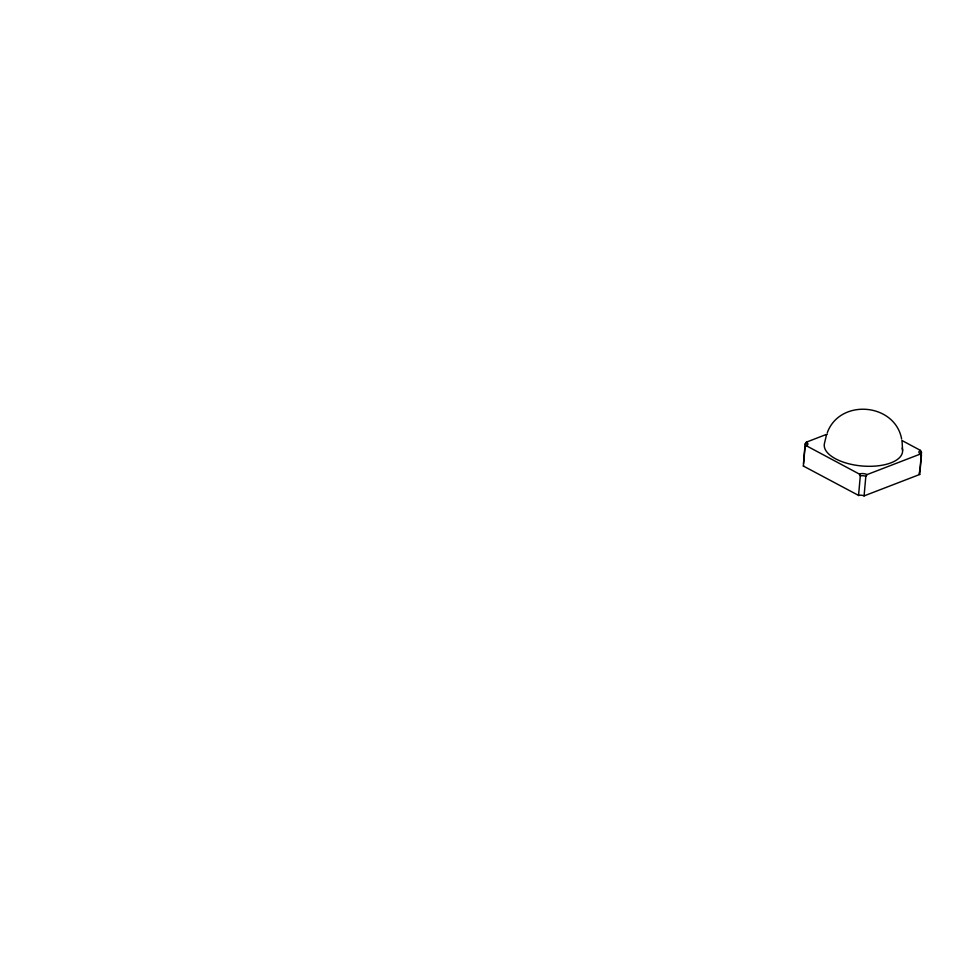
<?xml version="1.0" encoding="UTF-8"?>
<svg xmlns="http://www.w3.org/2000/svg" width="970" height="970" viewBox="0 0 970 970"><rect width="100%" height="100%" fill="white"/><g stroke="black" fill="none" stroke-linecap="round" stroke-linejoin="round"><path stroke-width="1.45" d="M901.967 440.513L920.518 450.419A5.517 2.522 5.1 0 0 920.287 453.887L921.476 454.966L919.742 474.463L864.052 495.912A3.929 1.794 5.1 0 0 858.692 495.476L803.342 466.036L805.088 446.539A3.929 1.794 5.1 0 0 805.245 444.078L806.337 442.162L827.434 434.026M858.547 495.537L860.281 476.04L859.299 474.039L806.325 445.739L805.112 446.527M864.076 495.925L865.822 476.44L867.071 474.597L920.481 453.996L921.342 454.894A3.929 1.794 5.1 0 1 921.464 452.432L920.518 450.419M921.5 452.42L919.73 471.929A3.929 1.794 5.1 0 0 919.136 472.244M826.549 434.705L824.415 443.557A39.309 17.969 5.1 0 0 864.488 466.17A39.309 17.969 5.1 0 0 902.148 448.067M827.313 432.596C840.044 398.209 895.043 402.974 901.639 439.046M806.325 445.739L806.361 445.715A5.517 2.522 5.1 0 0 806.543 442.271L805.1 443.993L803.512 463.563M803.342 466.036L803.378 466.024A3.929 1.794 5.1 0 0 803.693 465.879M919.742 474.463L919.596 474.391A3.929 1.794 5.1 0 1 918.845 473.748M867.022 474.572L867.071 474.597A5.517 2.522 5.1 0 0 859.505 473.966L860.426 475.979A3.929 1.794 5.1 0 1 865.798 476.416L865.822 476.44M902.064 441.253L902.597 450.347"/></g></svg>
